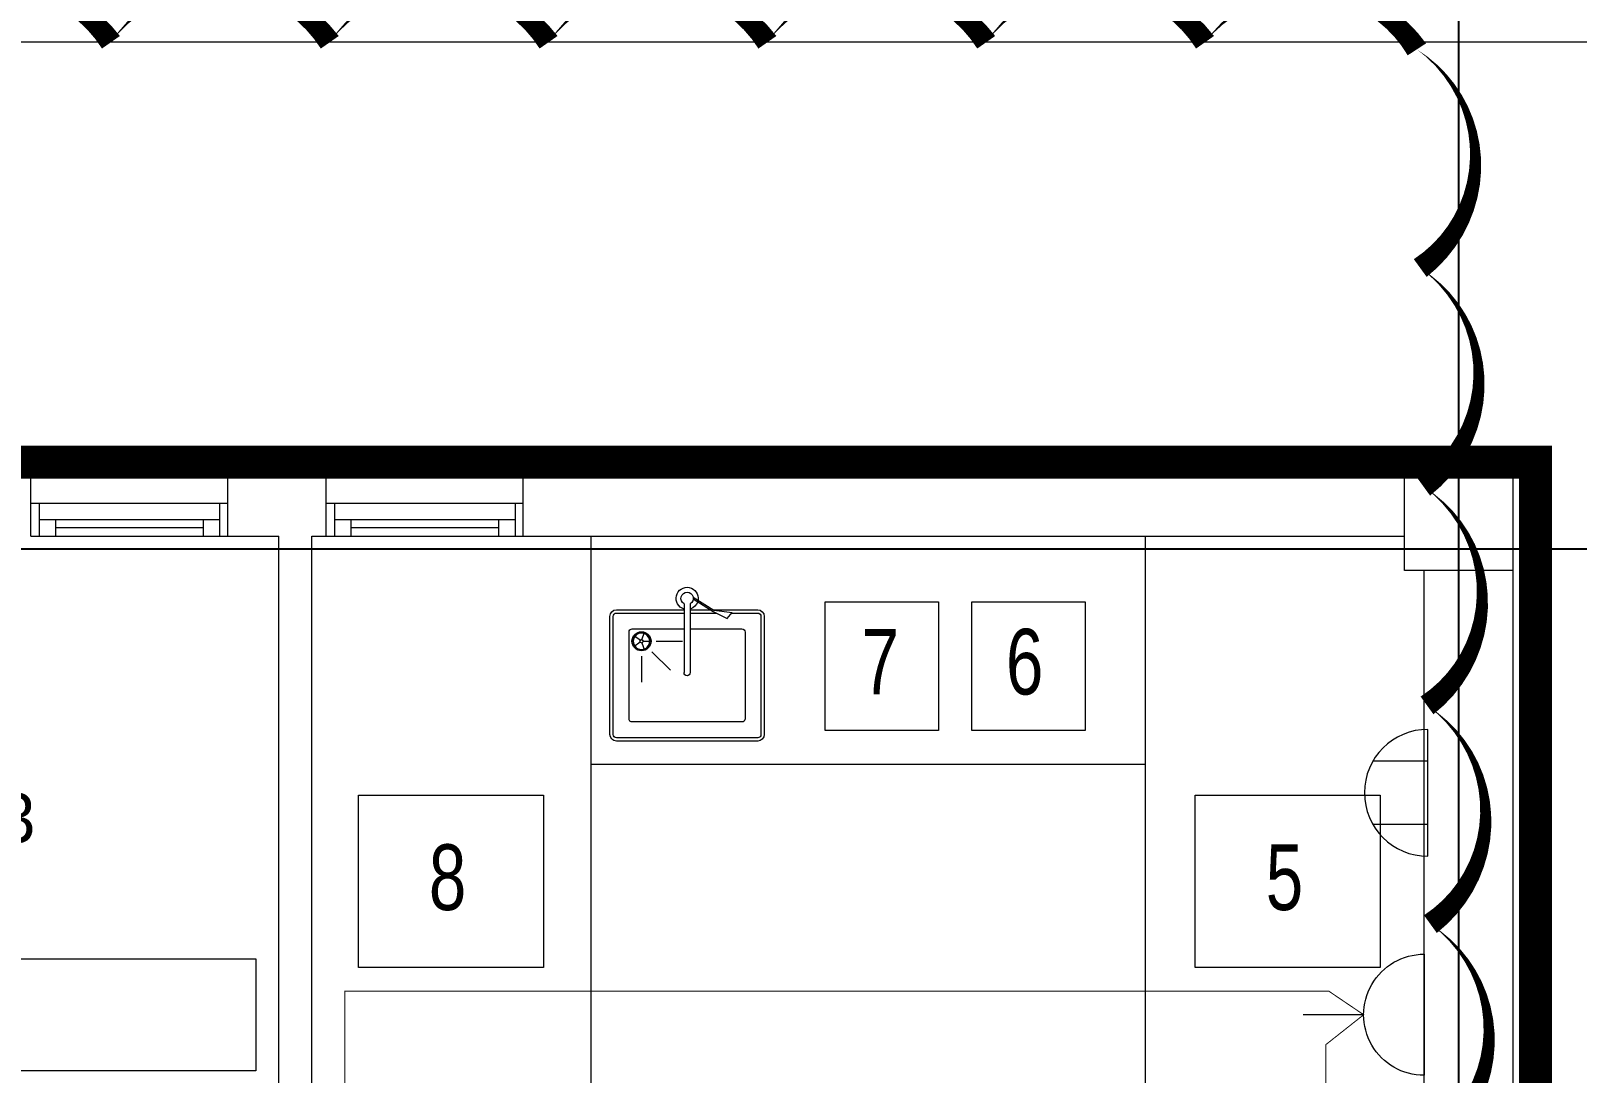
# Model space of a CAD drawing. Header units: metres. Extents: x 75097 to 220695, y -1557923 to -1361206.
# Drawn here: x 205363 to 210074, y -1456835 to -1453658 of the extents above; entities that cross this region are included whole.
import ezdxf
from ezdxf import colors
from ezdxf.entities.mleader import LeaderData, LeaderLine
from ezdxf.math import Vec2, Vec3

# ---------------------------------------------------------------- set-up
doc = ezdxf.new("R2010")
doc.units = ezdxf.units.M
doc.linetypes.add('DASHED2', pattern=[0.375, 0.25, -0.125])
doc.layers.get('0').update_dxf_attribs({"lineweight": 0})
for name, color, linetype, lineweight in [('A-100 - Copy$0$Aluminum', 8, 'Continuous', 0), ('A-100 - Copy$0$Medical Equipment and Furniture', 8, 'Continuous', 0), ('A-100 - Copy$0$Proj', 8, 'Continuous', 0), ('A-100 - Copy$0$SANIT', 8, 'Continuous', 0), ('A-100 - Copy$0$Structure', 8, 'Continuous', 9), ('A-100 - Copy$0$Walls', 8, 'Continuous', 0)]:
    doc.layers.add(name, color=color, linetype=linetype, lineweight=lineweight)
doc.layers.add('A-100 - Copy$0$axes', color=8, linetype='Continuous')
for name, color, linetype, lineweight, true_color in [('E-POWR', 7, 'Continuous', 9, 0x4e7e3e), ('EXF', 7, 'Continuous', 0, 0x4e7e3e), ('REV 01', 7, 'Continuous', 0, 0xe41b4d)]:
    doc.layers.add(name, color=color, linetype=linetype, lineweight=lineweight, true_color=true_color)
doc.styles.add('A-100 - Copy$0$X3G_ENTITY_2587EA', font='swisscl.ttf', dxfattribs={"height": 200})
doc.styles.get("Standard").update_dxf_attribs({"font": 'GOTHIC.TTF'})

# ---------------------------------------------------------------- blocks, each defined once
blk = doc.blocks.new('MECH UPDATED')
at = {"layer": 'EXF', "color": 85, "elevation": 0}
for points in [[(101035.6, -1363352.2), (101035.5, -1363739)], [(101035.6, -1363448.9), (101203.1, -1363448.9)], [(101035.5, -1363642.3), (101203, -1363642.4)]]:
    blk.add_lwpolyline(points, dxfattribs=at)
at = {"layer": 'EXF', "color": 85}
blk.add_arc((101035.5, -1363545.6, 0), 193.4, 269.9854, 89.9854, dxfattribs=at)
blk = doc.blocks.new('A-100 - Copy$0$BMED-S-S DROP-IN SINK 45-38')
at = {"layer": 'A-100 - Copy$0$SANIT'}
for p, q in [((-18.3, 4.2), (-81.8, -35.6)), ((-80.4, -34.7), (-215, -34.7)), ((-135.3, -44.7), (-215, -44.7)), ((-81.8, -35.6), (-136.9, -42.7)), ((-122.2, -61.3), (-136.9, -42.7)), ((-79.3, -39.6), (-122.2, -61.3)), ((-18.7, -1.6), (-79.3, -39.6)), ((-9.4, -16.2), (-9.4, -226.2)), ((9.4, -16.2), (9.4, -226.2)), ((215, -34.7), (9.4, -34.7)), ((215, -44.7), (9.4, -44.7)), ((-235, -54.7), (-235, -414.7)), ((-225, -54.7), (-225, -414.7)), ((225, -414.7), (225, -54.7)), ((235, -414.7), (235, -54.7)), ((94, -130.7), (14, -130.7)), ((107.2, -162.5), (50.6, -219.1)), ((139, -175.7), (139, -255.7)), ((-215, -424.7), (215, -424.7)), ((-215, -434.7), (215, -434.7))]:
    blk.add_line(p, q, dxfattribs=at)
at = {"layer": 'A-100 - Copy$0$SANIT', "ltscale": 250}
for p, q in [((-9.4, -92.7), (-167, -92.7)), ((167, -92.7), (9.4, -92.7)), ((-177, -102.7), (-177, -366.7)), ((177, -366.7), (177, -102.7)), ((-167, -376.7), (167, -376.7))]:
    blk.add_line(p, q, dxfattribs=at)
at = {"layer": 'A-100 - Copy$0$SANIT'}
for points in [[(-9.4, -44.7), (-89.5, -44.7)], [(-9.4, -34.7), (-71.6, -34.7)], [(134, -130.7), (110, -130.7)], [(137.5, -126), (130, -103.1)], [(137.5, -135.5), (130, -158.3)], [(143, -127.8), (162.5, -113.7)], [(143, -133.7), (162.5, -147.8)]]:
    blk.add_lwpolyline(points, dxfattribs=at)
for points in [[(139, -159.7, 1), (139, -101.7, 1)], [(139, -135.7, 1), (139, -125.7, 1)]]:
    blk.add_lwpolyline(points, format="xyb", close=True, dxfattribs=at)
for radius in [26, 25]:
    blk.add_circle((139, -130.7), radius, dxfattribs=at)
for centre, radius, start, end in [((0, 0), 33.7, 286.1245, 188.9357), ((0, 0), 18.8, 299.9969, 239.9969), ((-215, -54.7), 20, 90, 180), ((-215, -54.7), 10, 90, 180), ((0, 0), 33.7, 197.3556, 253.8692), ((215, -54.7), 20, 0, 90), ((215, -54.7), 10, 0, 90), ((0, -226.2), 9.38, 179.9969, 359.9969), ((-215, -414.7), 20, 180, 270), ((-215, -414.7), 10, 180, 270), ((215, -414.7), 10, 270, 0), ((215, -414.7), 20, 270, 0)]:
    blk.add_arc(centre, radius, start, end, dxfattribs=at)
at = {"layer": 'A-100 - Copy$0$SANIT', "ltscale": 250}
for centre, start, end in [((-167, -102.7), 90.0094, 180.0094), ((167, -102.7), 0, 90), ((-167, -366.7), 180, 270), ((167, -366.7), 270, 0)]:
    blk.add_arc(centre, 10, start, end, dxfattribs=at)
blk = doc.blocks.new('A-100 - Copy')
at = {"layer": 'A-100 - Copy$0$Aluminum'}
for p, q in [((205363.3, -1455097.7, 0), (205963.3, -1455097.7, 0)), ((205388.3, -1455097.7, 0), (205388.3, -1455197.7, 0)), ((205938.3, -1455097.7, 0), (205938.3, -1455197.7, 0)), ((206263.3, -1455097.7, 0), (206863.3, -1455097.7, 0)), ((206288.3, -1455097.7, 0), (206288.3, -1455197.7, 0)), ((206838.3, -1455097.7, 0), (206838.3, -1455197.7, 0)), ((205388.3, -1455147.7, 0), (205938.3, -1455147.7, 0)), ((205438.3, -1455147.7, 0), (205438.3, -1455197.7, 0)), ((205888.3, -1455147.7, 0), (205888.3, -1455197.7, 0)), ((206288.3, -1455147.7, 0), (206838.3, -1455147.7, 0)), ((206338.3, -1455147.7, 0), (206338.3, -1455197.7, 0)), ((206788.3, -1455147.7, 0), (206788.3, -1455197.7, 0)), ((205363.3, -1455197.7, 0), (205963.3, -1455197.7, 0)), ((205888.3, -1455172.7, 0), (205438.3, -1455172.7, 0)), ((206263.3, -1455197.7, 0), (206863.3, -1455197.7, 0)), ((206788.3, -1455172.7, 0), (206338.3, -1455172.7, 0))]:
    blk.add_line(p, q, dxfattribs=at)
at = {"layer": 'A-100 - Copy$0$axes'}
for p, q in [((209713.3, -1477297.4, 0), (209713.3, -1451192.7, 0)), ((209713.3, -1477297.4, 0), (209713.3, -1451192.7, 0)), ((215795, -1455237.7, 2.4), (83877.8, -1455237.7, 2.4))]:
    blk.add_line(p, q, dxfattribs=at)
at = {"layer": 'A-100 - Copy$0$Medical Equipment and Furniture'}
blk.add_line((207068.8, -1455892.7, 0), (208758.3, -1455892.7, 0), dxfattribs=at)
at = {"layer": 'A-100 - Copy$0$Medical Equipment and Furniture', "elevation": 0}
for points in [[(206218.8, -1455197.7), (207068.8, -1455197.7), (207068.8, -1459142.7), (206218.8, -1459142.7), (206218.8, -1455197.7)], [(208758.3, -1455197.7), (208758.3, -1460332.7)]]:
    blk.add_lwpolyline(points, dxfattribs=at)
for points in [[(207783.5, -1455397.9), (208128.1, -1455397.9), (208128.1, -1455790.7), (207783.5, -1455790.7)], [(208230.4, -1455397.9), (208574.9, -1455397.9), (208574.9, -1455790.7), (208230.4, -1455790.7)], [(206360.9, -1455987.4), (206924.6, -1455987.4), (206924.6, -1456512.6), (206360.9, -1456512.6)], [(208910.7, -1455987.4), (209474.5, -1455987.4), (209474.5, -1456512.6), (208910.7, -1456512.6)], [(204907.8, -1456486.7), (206048.7, -1456486.7), (206048.7, -1456828.3), (204907.8, -1456828.3)]]:
    blk.add_lwpolyline(points, close=True, dxfattribs=at)
at = {"layer": 'A-100 - Copy$0$Proj'}
for p, q in [((205363.3, -1454972.7, 0), (205963.3, -1454972.7, 0)), ((206263.3, -1454972.7, 0), (206863.3, -1454972.7, 0))]:
    blk.add_line(p, q, dxfattribs=at)
blk.add_lwpolyline([(188053.3, -1469902.7), (188053.3, -1471182.7), (211678.3, -1471182.7), (211678.3, -1453692.7), (188053.3, -1453692.7), (188053.3, -1454972.7)], dxfattribs=at)
at = {"layer": 'A-100 - Copy$0$Structure', "elevation": 0}
blk.add_lwpolyline([(209548.3, -1454972.7), (209878.3, -1454972.7), (209878.3, -1455302.7), (209548.3, -1455302.7)], close=True, dxfattribs=at)
at = {"layer": 'A-100 - Copy$0$Walls'}
for p, q in [((205363.3, -1455197.7, 0), (205363.3, -1454972.7, 0)), ((205963.3, -1455197.7, 0), (205963.3, -1454972.7, 0)), ((205963.3, -1454972.7, 0), (206263.3, -1454972.7, 0)), ((206263.3, -1455197.7, 0), (206263.3, -1454972.7, 0)), ((206863.3, -1454972.7, 0), (209548.3, -1454972.7, 0)), ((206863.3, -1455197.7, 0), (206863.3, -1454972.7, 0)), ((205963.3, -1455197.7, 0), (206118.3, -1455197.7, 0)), ((206218.8, -1455197.7, 0), (206263.3, -1455197.7, 0)), ((206863.3, -1455197.7, 0), (209548.3, -1455197.7, 0)), ((209608.3, -1457125.2, 0), (209608.3, -1455302.7, 0)), ((209878.3, -1455302.7, 0), (209878.3, -1457125.2, 0))]:
    blk.add_line(p, q, dxfattribs=at)
at = {"layer": 'A-100 - Copy$0$Walls', "elevation": 0}
for points in [[(206118.3, -1459332.7), (206118.3, -1455197.7)], [(206218.3, -1459332.7), (206218.8, -1455197.7)]]:
    blk.add_lwpolyline(points, dxfattribs=at)
at = {"layer": 'A-100 - Copy$0$Medical Equipment and Furniture', "xscale": -1}
blk.add_blockref('A-100 - Copy$0$BMED-S-S DROP-IN SINK 45-38', (207362.5, -1455387.8, 0), dxfattribs=at)
at = {"layer": 'A-100 - Copy$0$Medical Equipment and Furniture', "char_height": 200, "attachment_point": 2, "style": 'A-100 - Copy$0$X3G_ENTITY_2587EA'}
for s, insert in [('7', (207951, -1455480.7, 0)), ('6', (208390.9, -1455480.7, 0)), ('8', (206632.7, -1456137.7, 0)), ('5', (209182.5, -1456137.7, 0))]:
    blk.add_mtext(s, dxfattribs=dict(at, insert=insert))
blk = doc.blocks.new('NORMAL SOCKET')
at = {"layer": 'E-POWR'}
for p, q in [((0, 307.7), (0, 615.4)), ((-307.7, 0), (307.7, 0))]:
    blk.add_line(p, q, dxfattribs=at)
blk.add_ellipse((0, 0), major_axis=(32.8, 305.9), ratio=1, start_param=4.81904, end_param=7.960633, dxfattribs=at)

msp = doc.modelspace()

# ---------------------------------------------------------------- linework, layer by layer
at = {"layer": 'E-POWR', "color": 240, "linetype": 'DASHED2', "ltscale": 500, "true_color": 0xf10e52, "const_width": 100, "elevation": 0}
msp.add_lwpolyline([(159393.3, -1448612.7), (159393.3, -1454972.7), (147820.4, -1454991.2), (147948, -1460991.2), (148420.5, -1460972.7), (148420.5, -1466760.4), (151756.7, -1466760.4), (151498.3, -1475532.7), (159048.3, -1475532.7), (159048.3, -1476893.7), (174041.3, -1476822.7), (174041.3, -1469902.7), (209947.3, -1469902.7), (209947.3, -1454972.7), (173995.3, -1454972.7), (173978.3, -1451323.8), (179573.3, -1451323.8), (179573.3, -1448020.8), (173978.3, -1448045.7)], dxfattribs=at)

# ---------------------------------------------------------------- block references
at = {"layer": 'EXF', "color": 85, "rotation": 180}
msp.add_blockref('MECH UPDATED', (310654.9, -2819526, 0), dxfattribs=at)

# ---------------------------------------------------------------- next in the draw order: block references
msp.add_blockref('A-100 - Copy', (0, 0))

# ---------------------------------------------------------------- next in the draw order: linework, layer by layer
at = {"layer": 'E-POWR', "const_width": 3}
msp.add_lwpolyline([(209423.7, -1459803.8), (209308.8, -1459693.3), (209308.8, -1456747.8), (209423.7, -1456656.9), (209317.1, -1456584.7), (206319.9, -1456584.7), (206319.9, -1457232.4), (206218.5, -1457324.8), (206118.3, -1457324.8), (206041.4, -1457239.9), (202891.8, -1457239.9), (202891.8, -1457672.6), (202827, -1457774), (202799.9, -1457687.3), (202799.9, -1456508.1), (202827, -1456240.9), (202897.4, -1456187.8), (203743.2, -1456187.8), (203743.2, -1455565.7), (203806.3, -1455382.3)], dxfattribs=at)
at = {"layer": 'REV 01', "color": 3}
msp.add_lwpolyline([(204940.4, -1453692.7, 0, 66.7, -0.520567), (205607.1, -1453692.7, 0, 66.7, -0.520567), (206273.8, -1453692.7, 0, 66.7, -0.520567), (206940.4, -1453692.7, 0, 66.7, -0.520567), (207607.1, -1453692.7, 0, 66.7, -0.520567), (208273.8, -1453692.7, 0, 66.7, -0.520567), (208940.5, -1453692.7, 0, 66.7, -0.520567), (209585.8, -1453714.3, 0, 66.7, -0.520567), (209596.1, -1454380.9, 0, 66.7, -0.520567), (209606.5, -1455047.5, 0, 66.7, -0.520567), (209616.8, -1455714.1, 0, 66.7, -0.520567), (209627.1, -1456380.7, 0, 66.7, -0.520567), (209637.4, -1457047.3, 0, 66.7, -0.520567), (209647.7, -1457713.9, 0, 66.7, -0.520567), (209658, -1458380.5, 0, 66.7, -0.520567), (209668.3, -1459047.1, 0, 66.7, -0.520567), (209678.6, -1459713.7, 0, 66.7, -0.520567), (209688.9, -1460380.3, 0, 66.7, -0.520567), (209699.2, -1461046.9, 0, 66.7, -0.520567), (209709.5, -1461713.5, 0, 66.7, -0.520567), (209719.8, -1462380.1, 0, 66.7, -0.520567), (209730.1, -1463046.8, 0, 66.7, -0.520567), (209740.4, -1463713.4, 0, 66.7, -0.520567), (209750.8, -1464380, 0, 66.7, -0.520567)], format="xyseb", dxfattribs=at)

# ---------------------------------------------------------------- next in the draw order: block references
at = {"layer": 'E-POWR', "color": 85, "xscale": -0.6, "yscale": 0.6, "zscale": 0.6, "rotation": 90}
msp.add_blockref('NORMAL SOCKET', (209608.3, -1456656.9, 0), dxfattribs=at)

# ---------------------------------------------------------------- next in the draw order: leaders
at = {"layer": 'E-POWR'}
ml = msp.add_multileader_mtext('Standard', dxfattribs=at)
ml.set_content('#R5\\PTO PP-03', color=256)
ml.set_leader_properties()
ml.build(insert=Vec2(0, 0))
ml.multileader.update_dxf_attribs({"text_right_attachment_type": 6, "dogleg_length": 200, "arrow_head_size": 200})
ctx = ml.context
ctx.base_point, ctx.char_height, ctx.arrow_head_size, ctx.landing_gap_size, ctx.plane_origin = Vec3(204484.8, -1455808.8, 2.4), 150, 200, 0.09, Vec3(204937.9, -1457209.3, 2.4)
ctx.right_attachment = 6
notes = []
notes.append((ctx, [(0, (1, 1, 0), (204284.8, -1455808.8, 2.4), (1, 0), 200, [(0, [(203806.3, -1455382.3, 2.4)], 0, [])])]))
ctx.mtext.insert, ctx.mtext.width, ctx.mtext.flow_direction = Vec3(204484.9, -1455731.9, 2.4), 1379.369, 5
for ctx, leaders in notes:
    for number, flags, end, landing, length, lines in leaders:
        leader = LeaderData()
        leader.index, (leader.has_last_leader_line, leader.has_dogleg_vector, leader.attachment_direction) = number, flags
        leader.last_leader_point, leader.dogleg_vector, leader.dogleg_length = Vec3(end), Vec3(landing), length
        for number, points, colour, breaks in lines:
            line = LeaderLine()
            line.index, line.vertices, line.color, line.breaks = number, Vec3.list(points), colors.encode_raw_color(colour), breaks
            leader.lines.append(line)
        ctx.leaders.append(leader)

doc.saveas('drawing.dxf')
